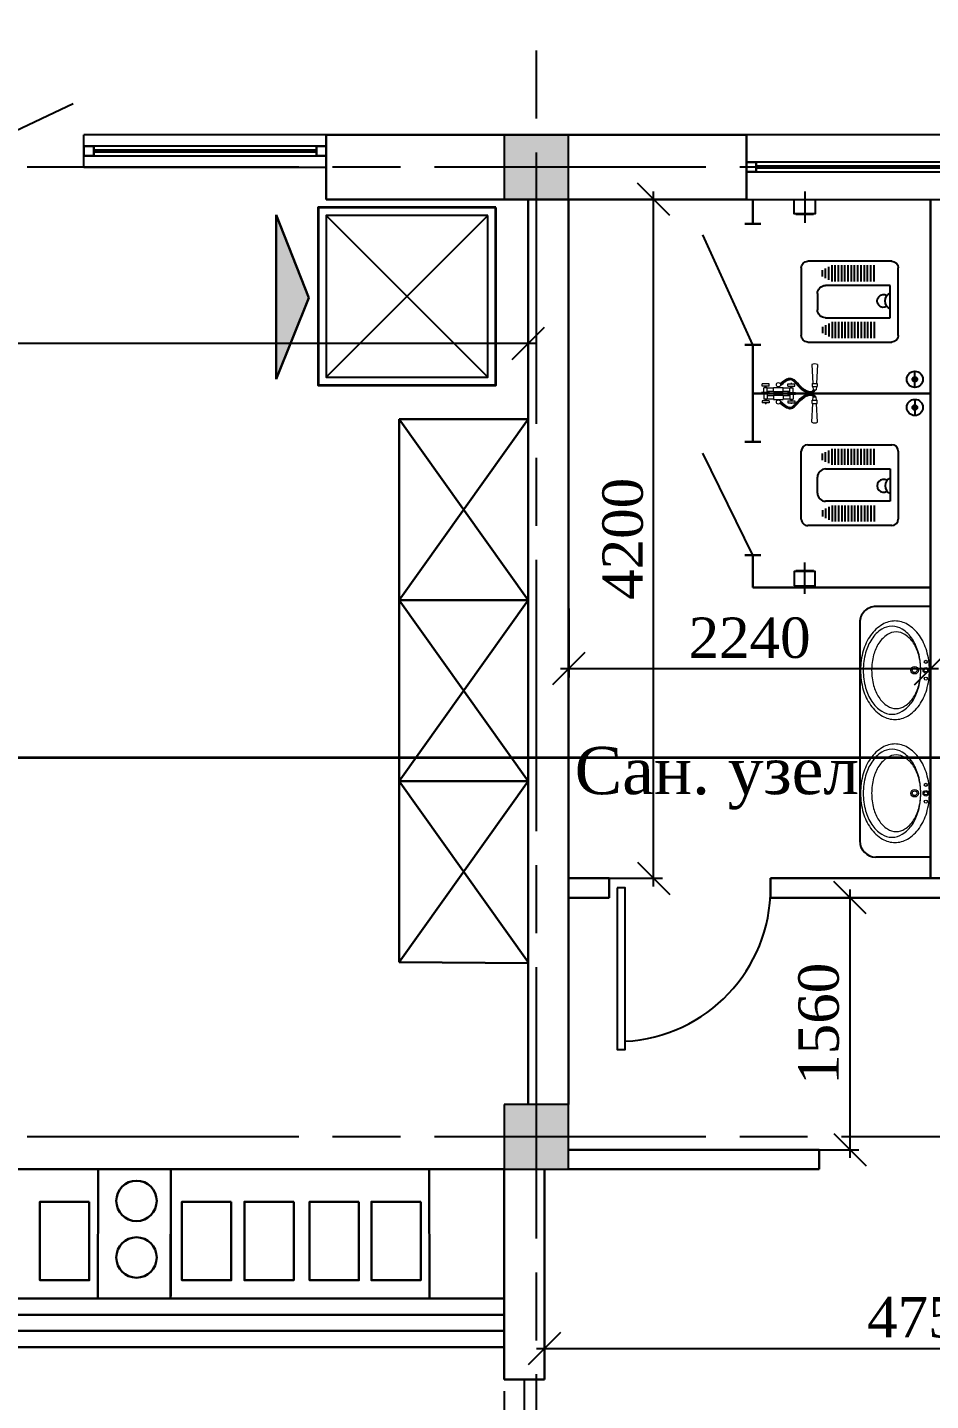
# Model space of a CAD drawing. Header units: inches. Extents: x 2870606 to 3671143, y -733551 to -473558.
# Drawn here: x 3169057 to 3174647, y -508054 to -499559 of the extents above; entities that cross this region are included whole.
import ezdxf

# ---------------------------------------------------------------- set-up
doc = ezdxf.new("R2010")
doc.units = ezdxf.units.IN
doc.header["$MEASUREMENT"] = 0
doc.linetypes.add('ACAD_ISO08W100', pattern=[36, 24, -3, 6, -3])
doc.layers.add('_0', color=7, linetype='Continuous', lineweight=25)
doc.layers.add('A_Windows', color=160, linetype='Continuous')
doc.layers.add('ШРИФТ', color=7, linetype='Continuous')
doc.styles.add('GENERATED_STYLE_1', font='times.ttf')
doc.styles.add('J~stule', font='dutch.ttf')
doc.dimstyles.new('J~style', dxfattribs={"dimscale": 100, "dimtxt": 2.5, "dimasz": 2, "dimexe": 0.55, "dimexo": 0.725, "dimtad": 1, "dimdec": 0, "dimdsep": 46, "dimtxsty": 'J~stule', "dimblk": 'OBLIQUE', "dimcen": 2, "dimdle": 0.5, "dimadec": 0, "dimazin": 0, "dimtfac": 1, "dimtdec": 0, "dimtmove": 0, "dimatfit": 3, "dimfxl": 1, "dimarcsym": 0})

# ---------------------------------------------------------------- blocks, each defined once
blk = doc.blocks.new('*U56')
at = {"color": 7, "lineweight": 30}
for points in [[(0, 60), (60, 60), (60, 0), (0, 0)], [(2400, 60), (2340, 60), (2340, 0), (2400, 0)]]:
    blk.add_lwpolyline(points, close=True, dxfattribs=at)
at = {"color": 4, "lineweight": 25}
for points in [[(60, 60), (2340, 60), (2340, 0), (60, 0)], [(60, 35), (2340, 35), (2340, 25), (60, 25)]]:
    blk.add_lwpolyline(points, close=True, dxfattribs=at)
blk = doc.blocks.new('*U65')
at = {"color": 7, "lineweight": 30}
for points in [[(0, 60), (60, 60), (60, 0), (0, 0)], [(1500, 60), (1440, 60), (1440, 0), (1500, 0)]]:
    blk.add_lwpolyline(points, close=True, dxfattribs=at)
at = {"color": 4, "lineweight": 25}
for points in [[(60, 60), (1440, 60), (1440, 0), (60, 0)], [(60, 35), (1440, 35), (1440, 25), (60, 25)]]:
    blk.add_lwpolyline(points, close=True, dxfattribs=at)
blk = doc.blocks.new('hdyhd')
for p, q in [((732050.4, 105598.5), (732470.4, 105598.5)), ((732010.4, 105038.5), (732010.4, 105558.5)), ((732160.4, 105548.5), (732360.4, 105548.5)), ((732160.4, 105148.5), (732160.4, 105548.5)), ((732360.4, 105548.5), (732360.4, 105148.5)), ((732510.4, 105558.5), (732510.4, 105038.5)), ((732135.4, 105448.7), (732035.4, 105448.7)), ((732135.4, 105428.7), (732035.4, 105428.7)), ((732385.4, 105448.7), (732485.4, 105448.7)), ((732385.4, 105428.7), (732485.4, 105428.7)), ((732135.4, 105408.7), (732035.4, 105408.7)), ((732135.4, 105388.7), (732035.4, 105388.7)), ((732135.4, 105368.7), (732035.4, 105368.7)), ((732135.4, 105348.7), (732035.4, 105348.7)), ((732385.4, 105408.7), (732485.4, 105408.7)), ((732385.4, 105388.7), (732485.4, 105388.7)), ((732385.4, 105368.7), (732485.4, 105368.7)), ((732385.4, 105348.7), (732485.4, 105348.7)), ((732135.4, 105328.7), (732035.4, 105328.7)), ((732135.4, 105308.7), (732035.4, 105308.7)), ((732135.4, 105288.7), (732035.4, 105288.7)), ((732135.4, 105268.7), (732035.4, 105268.7)), ((732385.4, 105328.7), (732485.4, 105328.7)), ((732385.4, 105308.7), (732485.4, 105308.7)), ((732385.4, 105288.7), (732485.4, 105288.7)), ((732385.4, 105268.7), (732485.4, 105268.7)), ((732135.4, 105248.7), (732035.4, 105248.7)), ((732135.4, 105228.7), (732035.4, 105228.7)), ((732135.4, 105208.7), (732035.4, 105208.7)), ((732135.4, 105188.7), (732035.4, 105188.7)), ((732385.4, 105248.7), (732485.4, 105248.7)), ((732385.4, 105228.7), (732485.4, 105228.7)), ((732385.4, 105208.7), (732485.4, 105208.7)), ((732385.4, 105188.7), (732485.4, 105188.7)), ((732125.4, 105168.7), (732045.4, 105168.7)), ((732115.4, 105148.7), (732055.4, 105148.7)), ((732105.4, 105128.7), (732065.4, 105128.7)), ((732310.4, 105098.5), (732210.4, 105098.5)), ((732395.4, 105168.7), (732475.4, 105168.7)), ((732405.4, 105148.7), (732465.4, 105148.7)), ((732415.4, 105128.7), (732455.4, 105128.7)), ((732470.4, 104998.5), (732050.4, 104998.5))]:
    blk.add_line(p, q)
for centre, radius, start, end in [((732050.4, 105558.5), 40, 90, 180), ((732470.4, 105558.5), 40, 0, 90), ((732264.4, 105575.1), 56.7, 208.07249, 331.92751), ((732264.4, 105508.5), 40, 147.91007, 32.08997), ((732210.4, 105148.5), 50, 180, 270), ((732310.4, 105148.5), 50, 270, 0), ((732050.4, 105038.5), 40, 180, 270), ((732470.4, 105038.5), 40, 270, 360)]:
    blk.add_arc(centre, radius, start, end)
blk = doc.blocks.new('hfhfrt')
at = {"lineweight": 13}
blk.add_line((1120341.1, -286193.4), (1120341.1, -284643.4), dxfattribs=at)
at = {"color": 7}
for p, q in [((1120341.1, -284643.4), (1120679.5, -284643.4)), ((1120341.1, -286193.4), (1120679.5, -286193.4))]:
    blk.add_line(p, q, dxfattribs=at)
blk.add_line((1120779.5, -286093.4), (1120779.5, -284743.4))
at = {"lineweight": 13}
for centre, radius in [((1120370.2, -284985.9), 9.72), ((1120370.2, -285037.9), 17.3), ((1120370.2, -285037.9), 10.5), ((1120370.2, -285090), 9.72), ((1120439.6, -285037.9), 23.1), ((1120439.6, -285037.9), 14.7), ((1120370.2, -285746.9), 9.72), ((1120439.6, -285798.9), 23.1), ((1120370.2, -285798.9), 17.3), ((1120370.2, -285798.9), 10.5), ((1120370.2, -285851.1), 9.72), ((1120439.6, -285798.9), 14.7)]:
    blk.add_circle(centre, radius, dxfattribs=at)
at = {"color": 7}
for centre, start, end in [((1120679.5, -284743.4), 0, 90), ((1120679.5, -286093.4), 270, 0)]:
    blk.add_arc(centre, 100, start, end, dxfattribs=at)
at = {"lineweight": 13}
for centre, radius, start, end in [((1120604.7, -284958.3), 237.1, 120.62609, 145.02069), ((1120561.2, -284884.8), 151.8, 90, 120.62609), ((1120561.2, -284884.8), 151.8, 59.37391, 90), ((1120517.7, -284958.3), 237.1, 34.97931, 59.37391), ((1120673.5, -285006.4), 321.1, 145.02069, 163.83775), ((1120595.8, -284966.6), 177.9, 122.81456, 147.28432), ((1120626.1, -284957.9), 205.9, 122.36765, 146.83492), ((1120553.6, -284901.3), 100.1, 90, 122.81456), ((1120579.6, -284884.5), 119, 90, 122.36765), ((1120553.6, -284901.3), 100.1, 57.18544, 90), ((1120579.6, -284884.5), 119, 57.63235, 90), ((1120511.5, -284966.6), 177.9, 32.71568, 57.18544), ((1120533, -284957.9), 205.9, 33.16508, 57.63235), ((1120449, -285006.4), 321.1, 16.16225, 34.97931), ((1120782.1, -285037.9), 434.2, 163.83775, 180), ((1120662.8, -285009.6), 257.5, 147.28432, 165.09994), ((1120700, -285006.2), 294.2, 146.83492, 164.85341), ((1120444.5, -285009.6), 257.5, 14.90006, 32.71568), ((1120459.1, -285006.2), 294.2, 15.14659, 33.16508), ((1120340.3, -285037.9), 434.2, 0, 16.16225), ((1120816.9, -285037.9), 415.4, 164.85341, 180), ((1120768.8, -285037.9), 367.3, 165.09994, 180), ((1120338.4, -285037.9), 367.3, 0, 14.90006), ((1120342.2, -285037.9), 415.4, 0, 15.14659), ((1120782.1, -285037.9), 434.2, 180, 196.16225), ((1120768.8, -285037.9), 367.3, 180, 194.90006), ((1120816.9, -285037.9), 415.4, 180, 195.14659), ((1120338.4, -285037.9), 367.3, 345.09994, 0), ((1120342.2, -285037.9), 415.4, 344.85341, 0), ((1120340.3, -285037.9), 434.2, 343.83775, 0), ((1120673.5, -285069.4), 321.1, 196.16225, 214.97931), ((1120662.8, -285066.1), 257.5, 194.90006, 212.71568), ((1120700, -285069.5), 294.2, 195.14659, 213.16508), ((1120444.5, -285066.1), 257.5, 327.28432, 345.09994), ((1120459.1, -285069.5), 294.2, 326.83492, 344.85341), ((1120449, -285069.4), 321.1, 325.02069, 343.83775), ((1120604.7, -285117.5), 237.1, 214.97931, 239.37391), ((1120595.8, -285109.1), 177.9, 212.71568, 237.18544), ((1120626.1, -285117.8), 205.9, 213.16508, 237.63235), ((1120553.6, -285174.5), 100.1, 237.18544, 270), ((1120553.6, -285174.5), 100.1, 270, 302.81456), ((1120511.5, -285109.1), 177.9, 302.81456, 327.28432), ((1120517.7, -285117.5), 237.1, 300.62609, 325.02069), ((1120533, -285117.8), 205.9, 302.36765, 326.83492), ((1120561.2, -285190.9), 151.8, 239.37391, 270), ((1120579.6, -285191.2), 119, 237.63235, 270), ((1120561.2, -285190.9), 151.8, 270, 300.62609), ((1120579.6, -285191.2), 119, 270, 302.36765), ((1120604.7, -285719.3), 237.1, 120.62609, 145.02069), ((1120561.2, -285645.8), 151.8, 90, 120.62609), ((1120561.2, -285645.8), 151.8, 59.37391, 90), ((1120517.7, -285719.3), 237.1, 34.97931, 59.37391), ((1120673.5, -285767.4), 321.1, 145.02069, 163.83775), ((1120595.8, -285727.6), 177.9, 122.81456, 147.28432), ((1120626.1, -285718.9), 205.9, 122.36765, 146.83492), ((1120553.6, -285662.3), 100.1, 90, 122.81456), ((1120579.6, -285645.5), 119, 90, 122.36765), ((1120553.6, -285662.3), 100.1, 57.18544, 90), ((1120579.6, -285645.5), 119, 57.63235, 90), ((1120511.5, -285727.6), 177.9, 32.71568, 57.18544), ((1120533, -285718.9), 205.9, 33.16508, 57.63235), ((1120449, -285767.4), 321.1, 16.16225, 34.97931), ((1120782.1, -285798.9), 434.2, 163.83775, 180), ((1120816.9, -285798.9), 415.4, 164.85341, 180), ((1120662.8, -285770.7), 257.5, 147.28432, 165.09994), ((1120700, -285767.2), 294.2, 146.83492, 164.85341), ((1120444.5, -285770.7), 257.5, 14.90006, 32.71568), ((1120459.1, -285767.2), 294.2, 15.14659, 33.16508), ((1120342.2, -285798.9), 415.4, 0, 15.14659), ((1120340.3, -285798.9), 434.2, 0, 16.16225), ((1120768.8, -285798.9), 367.3, 165.09994, 180), ((1120338.4, -285798.9), 367.3, 0, 14.90006), ((1120782.1, -285798.9), 434.2, 180, 196.16225), ((1120768.8, -285798.9), 367.3, 180, 194.90006), ((1120816.9, -285798.9), 415.4, 180, 195.14659), ((1120338.4, -285798.9), 367.3, 345.09994, 0), ((1120342.2, -285798.9), 415.4, 344.85341, 0), ((1120340.3, -285798.9), 434.2, 343.83775, 0), ((1120673.5, -285830.4), 321.1, 196.16225, 214.97931), ((1120662.8, -285827.1), 257.5, 194.90006, 212.71568), ((1120700, -285830.5), 294.2, 195.14659, 213.16508), ((1120444.5, -285827.1), 257.5, 327.28432, 345.09994), ((1120459.1, -285830.5), 294.2, 326.83492, 344.85341), ((1120449, -285830.4), 321.1, 325.02069, 343.83775), ((1120604.7, -285878.5), 237.1, 214.97931, 239.37391), ((1120595.8, -285870.1), 177.9, 212.71568, 237.18544), ((1120626.1, -285878.8), 205.9, 213.16508, 237.63235), ((1120553.6, -285935.5), 100.1, 237.18544, 270), ((1120553.6, -285935.5), 100.1, 270, 302.81456), ((1120511.5, -285870.1), 177.9, 302.81456, 327.28432), ((1120517.7, -285878.5), 237.1, 300.62609, 325.02069), ((1120533, -285878.8), 205.9, 302.36765, 326.83492), ((1120561.2, -285951.9), 151.8, 239.37391, 270), ((1120579.6, -285952.2), 119, 237.63235, 270), ((1120561.2, -285951.9), 151.8, 270, 300.62609), ((1120579.6, -285952.2), 119, 270, 302.36765)]:
    blk.add_arc(centre, radius, start, end, dxfattribs=at)
blk = doc.blocks.new('_Oblique')
at = {"color": 0, "linetype": 'ByBlock', "lineweight": -2}
blk.add_line((-0.5, -0.5), (0.5, 0.5), dxfattribs=at)
blk = doc.blocks.new('*D306')
at = {"color": 0, "lineweight": -2, "transparency": 16777216}
for p, q in [((3162406.6, -501039.2), (3162406.6, -501568.8)), ((3172156.6, -501039.2), (3172156.6, -501568.8)), ((3172206.6, -501513.8), (3162356.6, -501513.8))]:
    blk.add_line(p, q, dxfattribs=at)
at = {"layer": 'Defpoints', "color": 0, "lineweight": 35, "transparency": 16777216}
for p in [(3162406.6, -500966.7), (3172156.6, -500966.7), (3162406.6, -501513.8)]:
    blk.add_point(p, dxfattribs=at)
at = {"color": 0, "lineweight": -2, "transparency": 16777216, "xscale": 200, "yscale": 200, "zscale": 200, "rotation": 180}
blk.add_blockref('_Oblique', (3162406.6, -501513.8), dxfattribs=at)
at = {"color": 0, "lineweight": -2, "transparency": 16777216, "xscale": 200, "yscale": 200, "zscale": 200}
blk.add_blockref('_Oblique', (3172156.6, -501513.8), dxfattribs=at)
at = {"color": 0, "transparency": 16777216, "insert": (3167281.6, -501321.1), "char_height": 250, "attachment_point": 5, "style": 'J~stule'}
blk.add_mtext('9750', dxfattribs=at)
blk = doc.blocks.new('*D313')
at = {"color": 0, "lineweight": -2, "transparency": 16777216}
for p, q in [((3153406.6, -507995.6), (3153406.6, -508718.2)), ((3172006.6, -507995.6), (3172006.6, -508718.2)), ((3172056.6, -508663.2), (3153356.6, -508663.2))]:
    blk.add_line(p, q, dxfattribs=at)
at = {"layer": 'Defpoints', "color": 0, "lineweight": 35, "transparency": 16777216}
for p in [(3153406.6, -507923.1), (3172006.6, -507923.1), (3153406.6, -508663.2)]:
    blk.add_point(p, dxfattribs=at)
at = {"color": 0, "lineweight": -2, "transparency": 16777216, "xscale": 200, "yscale": 200, "zscale": 200, "rotation": 180}
blk.add_blockref('_Oblique', (3153406.6, -508663.2), dxfattribs=at)
at = {"color": 0, "lineweight": -2, "transparency": 16777216, "xscale": 200, "yscale": 200, "zscale": 200}
blk.add_blockref('_Oblique', (3172006.6, -508663.2), dxfattribs=at)
at = {"color": 0, "transparency": 16777216, "insert": (3162706.6, -508472.2), "char_height": 250, "attachment_point": 5, "style": 'J~stule'}
blk.add_mtext('18600', dxfattribs=at)
blk = doc.blocks.new('*D316')
at = {"color": 0, "lineweight": -2, "transparency": 16777216}
for p, q in [((3172256.6, -507345.6), (3172256.6, -507788.3)), ((3177006.6, -507345.6), (3177006.6, -507788.3)), ((3172206.6, -507733.3), (3177056.6, -507733.3))]:
    blk.add_line(p, q, dxfattribs=at)
at = {"layer": 'Defpoints', "color": 0, "lineweight": 35, "transparency": 16777216}
for p in [(3172256.6, -507273.1), (3177006.6, -507273.1), (3177006.6, -507733.3)]:
    blk.add_point(p, dxfattribs=at)
at = {"color": 0, "lineweight": -2, "transparency": 16777216, "xscale": 200, "yscale": 200, "zscale": 200, "rotation": 180}
blk.add_blockref('_Oblique', (3172256.6, -507733.3), dxfattribs=at)
at = {"color": 0, "lineweight": -2, "transparency": 16777216, "xscale": 200, "yscale": 200, "zscale": 200}
blk.add_blockref('_Oblique', (3177006.6, -507733.3), dxfattribs=at)
at = {"color": 0, "transparency": 16777216, "insert": (3174631.6, -507540.6), "char_height": 250, "attachment_point": 5, "style": 'J~stule'}
blk.add_mtext('4750', dxfattribs=at)
blk = doc.blocks.new('*D318')
at = {"color": 0, "lineweight": -2, "transparency": 16777216}
for p, q in [((3173867.7, -504943.1), (3174203, -504943.1)), ((3174148, -506553.1), (3174148, -504893.1)), ((3173867.7, -506503.1), (3174203, -506503.1))]:
    blk.add_line(p, q, dxfattribs=at)
at = {"layer": 'Defpoints', "color": 0, "lineweight": 35, "transparency": 16777216}
for p in [(3173795.2, -504943.1), (3174148, -504943.1), (3173795.2, -506503.1, -28)]:
    blk.add_point(p, dxfattribs=at)
at = {"color": 0, "lineweight": -2, "transparency": 16777216, "xscale": 200, "yscale": 200, "zscale": 200}
for p, rotation in [((3174148, -504943.1), 90), ((3174148, -506503.1), 270)]:
    blk.add_blockref('_Oblique', p, dxfattribs=dict(at, rotation=rotation))
at = {"color": 0, "transparency": 16777216, "insert": (3173955.3, -505723.1), "char_height": 250, "attachment_point": 5, "rotation": 90, "style": 'J~stule'}
blk.add_mtext('1560', dxfattribs=at)
blk = doc.blocks.new('*D319')
at = {"color": 0, "lineweight": -2, "transparency": 16777216}
for p, q in [((3172406.6, -503153.9), (3172406.6, -503581.6)), ((3174646.6, -503153.9), (3174646.6, -503581.6)), ((3174696.6, -503526.6), (3172356.6, -503526.6))]:
    blk.add_line(p, q, dxfattribs=at)
at = {"layer": 'Defpoints', "color": 0, "lineweight": 35, "transparency": 16777216}
for p in [(3172406.6, -503081.4), (3174646.6, -503081.4, -5.8), (3172406.6, -503526.6)]:
    blk.add_point(p, dxfattribs=at)
at = {"color": 0, "lineweight": -2, "transparency": 16777216, "xscale": 200, "yscale": 200, "zscale": 200, "rotation": 180}
blk.add_blockref('_Oblique', (3172406.6, -503526.6), dxfattribs=at)
at = {"color": 0, "lineweight": -2, "transparency": 16777216, "xscale": 200, "yscale": 200, "zscale": 200}
blk.add_blockref('_Oblique', (3174646.6, -503526.6), dxfattribs=at)
at = {"color": 0, "transparency": 16777216, "insert": (3173526.6, -503336.5), "char_height": 250, "attachment_point": 5, "style": 'J~stule'}
blk.add_mtext('2240', dxfattribs=at)
blk = doc.blocks.new('*D321')
at = {"color": 0, "lineweight": -2, "transparency": 16777216}
for p, q in [((3172932.4, -504873.1), (3172932.4, -500573.1)), ((3172479.1, -500623.1), (3172987.4, -500623.1)), ((3172479.1, -504823.1), (3172987.4, -504823.1))]:
    blk.add_line(p, q, dxfattribs=at)
at = {"layer": 'Defpoints', "color": 0, "lineweight": 35, "transparency": 16777216}
for p in [(3172406.6, -500623.1), (3172932.4, -500623.1), (3172406.6, -504823.1)]:
    blk.add_point(p, dxfattribs=at)
at = {"color": 0, "lineweight": -2, "transparency": 16777216, "xscale": 200, "yscale": 200, "zscale": 200}
for p, rotation in [((3172932.4, -500623.1), 90), ((3172932.4, -504823.1), 270)]:
    blk.add_blockref('_Oblique', p, dxfattribs=dict(at, rotation=rotation))
at = {"color": 0, "transparency": 16777216, "insert": (3172742.4, -502723.1), "char_height": 250, "attachment_point": 5, "rotation": 90, "style": 'J~stule'}
blk.add_mtext('4200', dxfattribs=at)

msp = doc.modelspace()

# ---------------------------------------------------------------- hatches: boundary and pattern name
h = msp.add_hatch(color=256)
h.dxf.hatch_style = 1
h.paths.add_polyline_path([(3172006.57, -500223.13), (3172006.57, -500623.13), (3172406.57, -500623.13), (3172406.57, -500223.13)])
at = {"lineweight": 30}
h = msp.add_hatch(color=1, dxfattribs=at)
h.dxf.hatch_style = 1
h.set_gradient(color1=(0, 0, 255), color2=(0, 0, 255), tint=1)
h.paths.add_polyline_path([(3170797.42, -501232.32), (3170596.39, -501735.3), (3170596.4, -500717.9)])
h = msp.add_hatch(color=256)
h.dxf.hatch_style = 1
h.paths.add_polyline_path([(3172406.57, -506623.13), (3172406.57, -506223.13), (3172006.57, -506223.13), (3172006.57, -506623.13)])

# ---------------------------------------------------------------- linework, layer by layer
at = {"color": 252, "linetype": 'ACAD_ISO08W100', "ltscale": 70}
for p, q in [((3172206.57, -524692.02), (3172206.57, -496403.85)), ((3216095.49, -500423.13), (3150201.8, -500423.13)), ((3216095.49, -506423.13), (3150201.8, -506423.13))]:
    msp.add_line(p, q, dxfattribs=at)
for p, q in [((3169406.57, -500423.13), (3169406.57, -500223.13)), ((3175906.57, -500223.13), (3173506.57, -500223.13)), ((3173506.57, -500623.13), (3175906.57, -500623.13)), ((3170906.57, -501723.13), (3171906.57, -500723.13)), ((3171906.57, -501723.13), (3170906.57, -500723.13)), ((3173546.57, -501523.13, 10.18), (3173237.1, -500842.15, 10.18)), ((3173546.57, -502823.13, 10.18), (3173237.1, -502192.15, 10.18)), ((3172131.57, -507923.13), (3172131.57, -508673.13))]:
    msp.add_line(p, q)
at = {"lineweight": 30}
for p, q in [((3173506.57, -500223.13), (3170906.57, -500223.13)), ((3170906.57, -500623.13), (3170906.57, -500223.13)), ((3173506.57, -500623.13), (3173506.57, -500223.13)), ((3170906.57, -500623.13), (3173506.57, -500623.13)), ((3172156.57, -500623.13), (3172156.57, -506223.13)), ((3172406.57, -500623.13), (3172406.57, -506223.13)), ((3173546.57, -500623.13, 10.18), (3173546.57, -500773.13, 10.18)), ((3174646.57, -504823.13, -17.1), (3174646.57, -500623.13, 10.18)), ((3173496.57, -500773.13, 10.18), (3173596.57, -500773.13, 10.18)), ((3173496.57, -501523.13, 10.18), (3173596.57, -501523.13, 10.18)), ((3173546.57, -501523.13, 10.18), (3173546.57, -502123.13, 10.18)), ((3173546.57, -501823.13, 10.18), (3174646.57, -501823.13, 10.18)), ((3171356.57, -501983.05), (3171356.57, -505343.05)), ((3173496.57, -502123.13, 10.18), (3173596.57, -502123.13, 10.18)), ((3173496.57, -502823.13, 10.18), (3173596.57, -502823.13, 10.18)), ((3173546.57, -502823.13, 10.18), (3173546.57, -503023.13, 10.18)), ((3173546.57, -503023.13, 10.18), (3174646.57, -503023.13, 10.18)), ((3172406.57, -504823.13), (3172656.61, -504823.13)), ((3172656.61, -504943.13, 58.88), (3172656.61, -504823.13, 58.88)), ((3173656.61, -504823.13), (3175756.6, -504823.13)), ((3173656.61, -504943.13, 58.88), (3173656.61, -504823.13, 12.06)), ((3172406.57, -504943.13), (3172656.61, -504943.13)), ((3173656.61, -504943.13), (3175756.6, -504943.13)), ((3172406.57, -506503.13, -28.01), (3173956.6, -506503.13, -28.01)), ((3173956.6, -506503.13), (3173956.6, -506623.13)), ((3159406.57, -506623.13), (3172006.57, -506623.13)), ((3172006.57, -507923.13), (3172006.57, -506623.13)), ((3172256.57, -507923.13), (3172256.57, -506623.13)), ((3172406.65, -506623.13, -28.01), (3173956.6, -506623.13, -28.01)), ((3159306.57, -507423.13), (3172006.57, -507423.13)), ((3159306.57, -507523.13), (3172006.57, -507523.13)), ((3159306.57, -507623.13), (3172006.57, -507623.13)), ((3159306.57, -507723.13), (3172006.57, -507723.13)), ((3172006.57, -507923.13), (3172256.57, -507923.13))]:
    msp.add_line(p, q, dxfattribs=at)
at = {"color": 1, "lineweight": 30}
for p, q in [((3170596.4, -500717.9), (3170797.42, -501232.32)), ((3170596.4, -501734.17), (3170596.4, -500717.9)), ((3170797.42, -501232.32), (3170596.4, -501734.17))]:
    msp.add_line(p, q, dxfattribs=at)
at = {"color": 153, "linetype": 'ByBlock', "lineweight": 5}
for p, q in [((3173911.2, -501645.14, 10.18), (3173917.09, -501761.27, 10.18)), ((3173946.83, -501645.14, 10.18), (3173940.95, -501761.27, 10.18)), ((3173603.29, -501777.94, 10.18), (3173603.29, -501763.94, 10.18)), ((3173647.29, -501763.94, 10.18), (3173603.29, -501763.94, 10.18)), ((3173647.29, -501777.94, 10.18), (3173603.29, -501777.94, 10.18)), ((3173615.29, -501818.13, 10.18), (3173615.29, -501788.13, 10.18)), ((3173635.29, -501788.13, 10.18), (3173615.29, -501788.13, 10.18)), ((3173622.29, -501763.94, 10.18), (3173622.29, -501760.98, 10.18)), ((3173622.29, -501760.98, 10.18), (3173628.29, -501760.98, 10.18)), ((3173622.29, -501788.13, 10.18), (3173622.29, -501777.94, 10.18)), ((3173628.29, -501763.94, 10.18), (3173628.29, -501760.98, 10.18)), ((3173628.29, -501788.13, 10.18), (3173628.29, -501777.94, 10.18)), ((3173635.29, -501818.13, 10.18), (3173635.29, -501788.13, 10.18)), ((3173635.29, -501788.92, 10.18), (3173675.29, -501788.92, 10.18)), ((3173647.29, -501777.94, 10.18), (3173647.29, -501763.94, 10.18)), ((3173675.29, -501812.14, 10.18), (3173675.29, -501785.92, 10.18)), ((3173675.29, -501785.92, 10.18), (3173735.29, -501785.92, 10.18)), ((3173698.29, -501785.92, 10.18), (3173698.29, -501780.84, 10.18)), ((3173712.29, -501785.92, 10.18), (3173712.29, -501780.84, 10.18)), ((3173716.66, -501762.6, 10.18), (3173721.79, -501771.48, 10.18)), ((3173716.91, -501763.77, 10.18), (3173778.44, -501728.25, 10.18)), ((3173717.53, -501774.41, 10.18), (3173720.3, -501772.81, 10.18)), ((3173717.82, -501765.99, 10.18), (3173782.27, -501728.78, 10.18)), ((3173718.3, -501771.21, 10.18), (3173729.29, -501764.87, 10.18)), ((3173718.31, -501768.46, 10.18), (3173740.02, -501755.92, 10.18)), ((3173721.15, -501758.57, 10.18), (3173773.78, -501728.19, 10.18)), ((3173723.91, -501756.11, 10.18), (3173729.08, -501765.05, 10.18)), ((3173730.61, -501750.36, 10.18), (3173767.18, -501729.25, 10.18)), ((3173731.27, -501749.81, 10.18), (3173736.46, -501758.8, 10.18)), ((3173735.29, -501812.14, 10.18), (3173735.29, -501785.92, 10.18)), ((3173735.29, -501788.92, 10.18), (3173775.29, -501788.92, 10.18)), ((3173738.83, -501743.85, 10.18), (3173744.02, -501752.84, 10.18)), ((3173746.69, -501738.42, 10.18), (3173751.85, -501747.34, 10.18)), ((3173755, -501733.76, 10.18), (3173760.1, -501742.59, 10.18)), ((3173763.29, -501777.94, 10.18), (3173763.29, -501763.94, 10.18)), ((3173763.29, -501763.94, 10.18), (3173807.29, -501763.94, 10.18)), ((3173763.29, -501777.94, 10.18), (3173807.29, -501777.94, 10.18)), ((3173763.92, -501730.16, 10.18), (3173769.08, -501739.09, 10.18)), ((3173769.26, -501739.04, 10.18), (3173785.61, -501729.6, 10.18)), ((3173773.78, -501728.19, 10.18), (3173779.5, -501738.09, 10.18)), ((3173775.29, -501818.13, 10.18), (3173775.29, -501788.13, 10.18)), ((3173775.29, -501788.13, 10.18), (3173795.29, -501788.13, 10.18)), ((3173775.84, -501737.99, 10.18), (3173788.63, -501730.61, 10.18)), ((3173780.27, -501738.19, 10.18), (3173791.4, -501731.76, 10.18)), ((3173782.29, -501763.94, 10.18), (3173782.29, -501760.98, 10.18)), ((3173788.29, -501760.98, 10.18), (3173782.29, -501760.98, 10.18)), ((3173782.29, -501788.13, 10.18), (3173782.29, -501777.94, 10.18)), ((3173783.73, -501738.94, 10.18), (3173793.98, -501733.02, 10.18)), ((3173785.59, -501729.59, 10.18), (3173794.04, -501744.22, 10.18)), ((3173786.67, -501739.99, 10.18), (3173796.4, -501734.37, 10.18)), ((3173788.29, -501763.94, 10.18), (3173788.29, -501760.98, 10.18)), ((3173788.29, -501788.13, 10.18), (3173788.29, -501777.94, 10.18)), ((3173789.28, -501741.23, 10.18), (3173798.7, -501735.79, 10.18)), ((3173791.65, -501742.61, 10.18), (3173800.88, -501737.28, 10.18)), ((3173793.86, -501744.09, 10.18), (3173802.97, -501738.83, 10.18)), ((3173795.29, -501818.13, 10.18), (3173795.29, -501788.13, 10.18)), ((3173795.93, -501745.64, 10.18), (3173804.98, -501740.42, 10.18)), ((3173797.9, -501747.26, 10.18), (3173806.91, -501742.05, 10.18)), ((3173799.78, -501748.92, 10.18), (3173808.77, -501743.73, 10.18)), ((3173801.13, -501737.46, 10.18), (3173820.97, -501771.82, 10.18)), ((3173801.6, -501750.61, 10.18), (3173810.57, -501745.44, 10.18)), ((3173803.37, -501752.34, 10.18), (3173812.31, -501747.18, 10.18)), ((3173805.1, -501754.1, 10.18), (3173814.01, -501748.95, 10.18)), ((3173806.78, -501755.87, 10.18), (3173815.67, -501750.74, 10.18)), ((3173807.29, -501777.94, 10.18), (3173807.29, -501763.94, 10.18)), ((3173808.45, -501757.66, 10.18), (3173817.32, -501752.54, 10.18)), ((3173810.09, -501759.47, 10.18), (3173818.95, -501754.35, 10.18)), ((3173811.71, -501761.28, 10.18), (3173820.57, -501756.16, 10.18)), ((3173813.32, -501763.1, 10.18), (3173822.18, -501757.98, 10.18)), ((3173814.92, -501764.92, 10.18), (3173823.79, -501759.8, 10.18)), ((3173816.52, -501766.75, 10.18), (3173825.39, -501761.63, 10.18)), ((3173818.12, -501768.58, 10.18), (3173827, -501763.45, 10.18)), ((3173819.72, -501770.4, 10.18), (3173828.6, -501765.27, 10.18)), ((3173821.33, -501772.22, 10.18), (3173830.22, -501767.09, 10.18)), ((3173822.94, -501774.04, 10.18), (3173831.85, -501768.9, 10.18)), ((3173824.57, -501775.85, 10.18), (3173833.48, -501770.7, 10.18)), ((3173826.21, -501777.65, 10.18), (3173835.14, -501772.5, 10.18)), ((3173827.41, -501763.92, 10.18), (3173846.54, -501797.06, 10.18)), ((3173827.86, -501779.45, 10.18), (3173836.81, -501774.28, 10.18)), ((3173829.54, -501781.23, 10.18), (3173838.5, -501776.05, 10.18)), ((3173831.23, -501783, 10.18), (3173840.22, -501777.81, 10.18)), ((3173832.95, -501784.76, 10.18), (3173841.96, -501779.56, 10.18)), ((3173834.7, -501786.5, 10.18), (3173843.74, -501781.28, 10.18)), ((3173836.48, -501788.22, 10.18), (3173845.55, -501782.99, 10.18)), ((3173838.29, -501789.93, 10.18), (3173847.39, -501784.67, 10.18)), ((3173840.13, -501791.61, 10.18), (3173849.28, -501786.33, 10.18)), ((3173842.02, -501793.27, 10.18), (3173851.21, -501787.96, 10.18)), ((3173843.94, -501794.91, 10.18), (3173853.19, -501789.57, 10.18)), ((3173845.89, -501796.53, 10.18), (3173855.22, -501791.15, 10.18)), ((3173847.89, -501798.13, 10.18), (3173857.29, -501792.7, 10.18)), ((3173849.92, -501799.71, 10.18), (3173859.41, -501794.23, 10.18)), ((3173852, -501801.26, 10.18), (3173861.58, -501795.72, 10.18)), ((3173853.24, -501789.61, 10.18), (3173864.81, -501809.65, 10.18)), ((3173854.12, -501802.78, 10.18), (3173863.8, -501797.19, 10.18)), ((3173856.28, -501804.28, 10.18), (3173866.08, -501798.63, 10.18)), ((3173858.49, -501805.76, 10.18), (3173868.41, -501800.03, 10.18)), ((3173860.75, -501807.2, 10.18), (3173870.8, -501801.4, 10.18)), ((3173863.06, -501808.62, 10.18), (3173873.26, -501802.73, 10.18)), ((3173865.43, -501810, 10.18), (3173875.78, -501804.02, 10.18)), ((3173867.85, -501811.35, 10.18), (3173878.39, -501805.27, 10.18)), ((3173870.34, -501812.66, 10.18), (3173881.08, -501806.47, 10.18)), ((3173871.16, -501801.6, 10.18), (3173880.08, -501817.04, 10.18)), ((3173893.97, -501821.02, 10.18), (3173928.18, -501801.27, 10.18)), ((3173897.8, -501821.56, 10.18), (3173932.95, -501801.27, 10.18)), ((3173902.09, -501821.83, 10.18), (3173933.18, -501803.88, 10.18)), ((3173913.08, -501761.27, 10.18), (3173914.1, -501781.27, 10.18)), ((3173913.08, -501761.27, 10.18), (3173944.95, -501761.27, 10.18)), ((3173914.1, -501781.27, 10.18), (3173943.94, -501781.27, 10.18)), ((3173917.94, -501806.42, 10.18), (3173923.13, -501815.42, 10.18)), ((3173918.1, -501781.27, 10.18), (3173919.12, -501801.27, 10.18)), ((3173919.12, -501801.27, 10.18), (3173938.92, -501801.27, 10.18)), ((3173921.94, -501802.12, 10.18), (3173923.42, -501801.27, 10.18)), ((3173925.96, -501801.27, 10.18), (3173930, -501808.26, 10.18)), ((3173939.93, -501781.27, 10.18), (3173938.92, -501801.27, 10.18)), ((3173944.95, -501761.27, 10.18), (3173943.94, -501781.27, 10.18)), ((3173600.29, -501823.13, 10.18), (3173600.29, -501818.13, 10.18)), ((3173650.29, -501818.13, 10.18), (3173600.29, -501818.13, 10.18)), ((3173600.29, -501823.13, 10.18), (3173650.29, -501823.13, 10.18)), ((3173600.29, -501823.13, 10.18), (3173600.29, -501828.13, 10.18)), ((3173600.29, -501823.13, 10.18), (3173650.29, -501823.13, 10.18)), ((3173650.29, -501828.13, 10.18), (3173600.29, -501828.13, 10.18)), ((3173603.29, -501868.32, 10.18), (3173603.29, -501882.32, 10.18)), ((3173647.29, -501868.32, 10.18), (3173603.29, -501868.32, 10.18)), ((3173647.29, -501882.32, 10.18), (3173603.29, -501882.32, 10.18)), ((3173615.29, -501828.13, 10.18), (3173615.29, -501858.13, 10.18)), ((3173635.29, -501858.13, 10.18), (3173615.29, -501858.13, 10.18)), ((3173622.29, -501858.13, 10.18), (3173622.29, -501868.32, 10.18)), ((3173622.29, -501882.32, 10.18), (3173622.29, -501885.28, 10.18)), ((3173622.29, -501885.28, 10.18), (3173628.29, -501885.28, 10.18)), ((3173628.29, -501858.13, 10.18), (3173628.29, -501868.32, 10.18)), ((3173628.29, -501882.32, 10.18), (3173628.29, -501885.28, 10.18)), ((3173635.29, -501809.14, 10.18), (3173675.29, -501809.14, 10.18)), ((3173635.29, -501828.13, 10.18), (3173635.29, -501858.13, 10.18)), ((3173635.29, -501837.12, 10.18), (3173675.29, -501837.12, 10.18)), ((3173635.29, -501857.34, 10.18), (3173675.29, -501857.34, 10.18)), ((3173647.29, -501868.32, 10.18), (3173647.29, -501882.32, 10.18)), ((3173650.29, -501823.13, 10.18), (3173650.29, -501818.13, 10.18)), ((3173650.29, -501823.13, 10.18), (3173650.29, -501828.13, 10.18)), ((3173675.29, -501812.14, 10.18), (3173735.29, -501812.14, 10.18)), ((3173675.29, -501834.12, 10.18), (3173675.29, -501860.34, 10.18)), ((3173675.29, -501834.12, 10.18), (3173735.29, -501834.12, 10.18)), ((3173675.29, -501860.34, 10.18), (3173735.29, -501860.34, 10.18)), ((3173698.29, -501860.34, 10.18), (3173698.29, -501865.42, 10.18)), ((3173712.29, -501860.34, 10.18), (3173712.29, -501865.42, 10.18)), ((3173716.66, -501883.66, 10.18), (3173721.79, -501874.78, 10.18)), ((3173716.91, -501882.49, 10.18), (3173778.44, -501918.02, 10.18)), ((3173717.53, -501871.85, 10.18), (3173720.3, -501873.45, 10.18)), ((3173717.82, -501880.27, 10.18), (3173782.27, -501917.48, 10.18)), ((3173718.3, -501875.05, 10.18), (3173729.29, -501881.39, 10.18)), ((3173718.31, -501877.8, 10.18), (3173740.02, -501890.34, 10.18)), ((3173721.15, -501887.69, 10.18), (3173773.78, -501918.07, 10.18)), ((3173723.91, -501890.15, 10.18), (3173729.08, -501881.21, 10.18)), ((3173731.27, -501896.45, 10.18), (3173736.46, -501887.46, 10.18)), ((3173735.29, -501809.14, 10.18), (3173775.29, -501809.14, 10.18)), ((3173735.29, -501834.12, 10.18), (3173735.29, -501860.34, 10.18)), ((3173735.29, -501837.12, 10.18), (3173775.29, -501837.12, 10.18)), ((3173735.29, -501857.34, 10.18), (3173775.29, -501857.34, 10.18)), ((3173760.29, -501823.13, 10.18), (3173760.29, -501818.13, 10.18)), ((3173760.29, -501818.13, 10.18), (3173810.29, -501818.13, 10.18)), ((3173760.29, -501823.13, 10.18), (3173810.29, -501823.13, 10.18)), ((3173760.29, -501823.13, 10.18), (3173760.29, -501828.13, 10.18)), ((3173760.29, -501823.13, 10.18), (3173810.29, -501823.13, 10.18)), ((3173760.29, -501828.13, 10.18), (3173810.29, -501828.13, 10.18)), ((3173763.29, -501868.32, 10.18), (3173763.29, -501882.32, 10.18)), ((3173763.29, -501868.32, 10.18), (3173807.29, -501868.32, 10.18)), ((3173763.29, -501882.32, 10.18), (3173807.29, -501882.32, 10.18)), ((3173775.29, -501828.13, 10.18), (3173775.29, -501858.13, 10.18)), ((3173775.29, -501858.13, 10.18), (3173795.29, -501858.13, 10.18)), ((3173782.29, -501858.13, 10.18), (3173782.29, -501868.32, 10.18)), ((3173782.29, -501882.32, 10.18), (3173782.29, -501885.28, 10.18)), ((3173788.29, -501885.28, 10.18), (3173782.29, -501885.28, 10.18)), ((3173788.29, -501858.13, 10.18), (3173788.29, -501868.32, 10.18)), ((3173788.29, -501882.32, 10.18), (3173788.29, -501885.28, 10.18)), ((3173795.29, -501828.13, 10.18), (3173795.29, -501858.13, 10.18)), ((3173801.13, -501908.8, 10.18), (3173820.97, -501874.44, 10.18)), ((3173806.78, -501890.39, 10.18), (3173815.67, -501895.52, 10.18)), ((3173807.29, -501868.32, 10.18), (3173807.29, -501882.32, 10.18)), ((3173808.45, -501888.6, 10.18), (3173817.32, -501893.72, 10.18)), ((3173810.09, -501886.8, 10.18), (3173818.95, -501891.91, 10.18)), ((3173810.29, -501823.13, 10.18), (3173810.29, -501818.13, 10.18)), ((3173810.29, -501823.13, 10.18), (3173810.29, -501828.13, 10.18)), ((3173811.71, -501884.98, 10.18), (3173820.57, -501890.1, 10.18)), ((3173813.32, -501883.16, 10.18), (3173822.18, -501888.28, 10.18)), ((3173814.92, -501881.34, 10.18), (3173823.79, -501886.46, 10.18)), ((3173816.52, -501879.51, 10.18), (3173825.39, -501884.63, 10.18)), ((3173818.12, -501877.69, 10.18), (3173827, -501882.81, 10.18)), ((3173819.72, -501875.86, 10.18), (3173828.6, -501880.99, 10.18)), ((3173821.33, -501874.04, 10.18), (3173830.22, -501879.17, 10.18)), ((3173822.94, -501872.22, 10.18), (3173831.85, -501877.36, 10.18)), ((3173824.57, -501870.41, 10.18), (3173833.48, -501875.56, 10.18)), ((3173826.21, -501868.61, 10.18), (3173835.14, -501873.76, 10.18)), ((3173827.41, -501882.34, 10.18), (3173846.54, -501849.2, 10.18)), ((3173827.86, -501866.81, 10.18), (3173836.81, -501871.98, 10.18)), ((3173829.54, -501865.03, 10.18), (3173838.5, -501870.21, 10.18)), ((3173831.23, -501863.26, 10.18), (3173840.22, -501868.45, 10.18)), ((3173832.95, -501861.5, 10.18), (3173841.96, -501866.71, 10.18)), ((3173834.7, -501859.76, 10.18), (3173843.74, -501864.98, 10.18)), ((3173836.48, -501858.04, 10.18), (3173845.55, -501863.27, 10.18)), ((3173838.29, -501856.33, 10.18), (3173847.39, -501861.59, 10.18)), ((3173840.13, -501854.65, 10.18), (3173849.28, -501859.93, 10.18)), ((3173842.02, -501852.99, 10.18), (3173851.21, -501858.3, 10.18)), ((3173843.94, -501851.35, 10.18), (3173853.19, -501856.69, 10.18)), ((3173845.89, -501849.73, 10.18), (3173855.22, -501855.11, 10.18)), ((3173847.89, -501848.13, 10.18), (3173857.29, -501853.56, 10.18)), ((3173849.92, -501846.55, 10.18), (3173859.41, -501852.03, 10.18)), ((3173852, -501845, 10.18), (3173861.58, -501850.54, 10.18)), ((3173853.24, -501856.65, 10.18), (3173864.81, -501836.61, 10.18)), ((3173854.12, -501843.48, 10.18), (3173863.8, -501849.07, 10.18)), ((3173856.28, -501841.98, 10.18), (3173866.08, -501847.63, 10.18)), ((3173858.49, -501840.5, 10.18), (3173868.41, -501846.23, 10.18)), ((3173860.75, -501839.06, 10.18), (3173870.8, -501844.86, 10.18)), ((3173863.06, -501837.64, 10.18), (3173873.26, -501843.53, 10.18)), ((3173865.43, -501836.26, 10.18), (3173875.78, -501842.24, 10.18)), ((3173867.85, -501834.91, 10.18), (3173878.39, -501840.99, 10.18)), ((3173870.34, -501833.6, 10.18), (3173881.08, -501839.79, 10.18)), ((3173871.16, -501844.66, 10.18), (3173880.08, -501829.22, 10.18)), ((3173872.91, -501813.93, 10.18), (3173883.87, -501807.6, 10.18)), ((3173872.91, -501832.33, 10.18), (3173883.87, -501838.66, 10.18)), ((3173875.55, -501815.16, 10.18), (3173886.78, -501808.67, 10.18)), ((3173875.55, -501831.1, 10.18), (3173886.78, -501837.59, 10.18)), ((3173878.28, -501816.33, 10.18), (3173889.83, -501809.66, 10.18)), ((3173878.28, -501829.93, 10.18), (3173889.83, -501836.6, 10.18)), ((3173881.12, -501817.44, 10.18), (3173893.08, -501810.54, 10.18)), ((3173881.12, -501828.82, 10.18), (3173893.08, -501835.72, 10.18)), ((3173884.08, -501818.48, 10.18), (3173896.59, -501811.26, 10.18)), ((3173884.08, -501827.78, 10.18), (3173896.59, -501835, 10.18)), ((3173886.11, -501808.44, 10.18), (3173893.3, -501820.9, 10.18)), ((3173886.11, -501837.82, 10.18), (3173893.3, -501825.36, 10.18)), ((3173887.18, -501819.44, 10.18), (3173900.51, -501811.75, 10.18)), ((3173887.18, -501826.82, 10.18), (3173900.51, -501834.52, 10.18)), ((3173890.46, -501820.3, 10.18), (3173905.26, -501811.75, 10.18)), ((3173890.46, -501825.96, 10.18), (3173905.26, -501834.51, 10.18)), ((3173893.97, -501825.24, 10.18), (3173928.18, -501844.99, 10.18)), ((3173897.8, -501824.7, 10.18), (3173932.95, -501844.99, 10.18)), ((3173898.93, -501811.6, 10.18), (3173904.81, -501821.79, 10.18)), ((3173898.93, -501834.67, 10.18), (3173904.81, -501824.47, 10.18)), ((3173902.09, -501824.43, 10.18), (3173933.18, -501842.38, 10.18)), ((3173907.24, -501821.61, 10.18), (3173929.71, -501808.63, 10.18)), ((3173907.24, -501824.65, 10.18), (3173929.71, -501837.63, 10.18)), ((3173909.62, -501811.07, 10.18), (3173914.75, -501819.95, 10.18)), ((3173909.62, -501835.2, 10.18), (3173914.75, -501826.31, 10.18)), ((3173911.2, -502001.12, 10.18), (3173917.09, -501884.99, 10.18)), ((3173913.08, -501884.99, 10.18), (3173914.1, -501864.99, 10.18)), ((3173913.08, -501884.99, 10.18), (3173944.95, -501884.99, 10.18)), ((3173914.1, -501864.99, 10.18), (3173943.94, -501864.99, 10.18)), ((3173915.06, -501819.84, 10.18), (3173924.15, -501814.6, 10.18)), ((3173915.06, -501826.42, 10.18), (3173924.15, -501831.67, 10.18)), ((3173917.94, -501839.84, 10.18), (3173923.13, -501830.84, 10.18)), ((3173918.1, -501864.99, 10.18), (3173919.12, -501844.99, 10.18)), ((3173919.12, -501844.99, 10.18), (3173938.92, -501844.99, 10.18)), ((3173921.94, -501844.14, 10.18), (3173923.42, -501844.99, 10.18)), ((3173925.96, -501844.99, 10.18), (3173930, -501838, 10.18)), ((3173939.93, -501864.99, 10.18), (3173938.92, -501844.99, 10.18)), ((3173946.83, -502001.12, 10.18), (3173940.95, -501884.99, 10.18)), ((3173944.95, -501884.99, 10.18), (3173943.94, -501864.99, 10.18)), ((3173730.61, -501895.91, 10.18), (3173767.18, -501917.01, 10.18)), ((3173738.83, -501902.41, 10.18), (3173744.02, -501893.42, 10.18)), ((3173746.69, -501907.84, 10.18), (3173751.85, -501898.92, 10.18)), ((3173755, -501912.5, 10.18), (3173760.1, -501903.67, 10.18)), ((3173763.92, -501916.1, 10.18), (3173769.08, -501907.17, 10.18)), ((3173769.26, -501907.22, 10.18), (3173785.61, -501916.66, 10.18)), ((3173773.78, -501918.08, 10.18), (3173779.5, -501908.17, 10.18)), ((3173775.84, -501908.27, 10.18), (3173788.63, -501915.65, 10.18)), ((3173780.27, -501908.07, 10.18), (3173791.4, -501914.5, 10.18)), ((3173783.73, -501907.32, 10.18), (3173793.98, -501913.24, 10.18)), ((3173785.59, -501916.67, 10.18), (3173794.04, -501902.04, 10.18)), ((3173786.67, -501906.27, 10.18), (3173796.4, -501911.89, 10.18)), ((3173789.28, -501905.03, 10.18), (3173798.7, -501910.47, 10.18)), ((3173791.65, -501903.65, 10.18), (3173800.88, -501908.98, 10.18)), ((3173793.86, -501902.17, 10.18), (3173802.97, -501907.44, 10.18)), ((3173795.93, -501900.62, 10.18), (3173804.98, -501905.84, 10.18)), ((3173797.9, -501899, 10.18), (3173806.91, -501904.21, 10.18)), ((3173799.78, -501897.34, 10.18), (3173808.77, -501902.53, 10.18)), ((3173801.6, -501895.65, 10.18), (3173810.57, -501900.82, 10.18)), ((3173803.37, -501893.92, 10.18), (3173812.31, -501899.08, 10.18)), ((3173805.1, -501892.16, 10.18), (3173814.01, -501897.31, 10.18))]:
    msp.add_line(p, q, dxfattribs=at)
at = {"color": 0, "lineweight": 30, "ltscale": 100}
for p, q in [((3172156.57, -501983.05), (3171356.57, -503103.05)), ((3171356.57, -501983.05), (3172156.57, -503103.05)), ((3172156.57, -501983.05), (3171356.57, -501983.05)), ((3172156.57, -503103.05), (3171356.57, -503103.05)), ((3172156.57, -503103.05), (3171356.57, -504223.05)), ((3171356.57, -503103.05), (3172156.57, -504223.05)), ((3172156.57, -504223.05), (3171356.57, -504223.05)), ((3172156.57, -504223.05), (3171356.57, -505343.05)), ((3171356.57, -504223.05), (3172156.57, -505343.05)), ((3172156.57, -505347.64), (3171356.57, -505343.05)), ((3169494.08, -506623.13), (3169492.24, -507423.13)), ((3169944.08, -506623.13), (3169942.31, -507423.13)), ((3169944.09, -506623.13), (3169944.57, -507408.27)), ((3171544.09, -506623.13), (3171544.58, -507423.13))]:
    msp.add_line(p, q, dxfattribs=at)
at = {"color": 1, "lineweight": 35}
msp.add_line((3147957.41, -504076.79), (3217760.76, -504076.79), dxfattribs=at)
for points, elevation in [([(3168506.57, -500423.13), (3169339.54, -500030.2)], -146.69), ([(3170906.57, -500223.13), (3169406.57, -500223.13)], -87.82), ([(3169406.57, -500423.13), (3170906.57, -500423.13)], -87.82)]:
    msp.add_lwpolyline(points, dxfattribs=dict(elevation=elevation))
for points in [[(3172406.57, -500623.13), (3172406.57, -500223.13), (3172006.57, -500223.13), (3172006.57, -500623.13)], [(3171906.57, -500723.13), (3170906.57, -500723.13), (3170906.57, -501723.13), (3171906.57, -501723.13)], [(3172006.57, -506223.13), (3172006.57, -506623.13), (3172406.57, -506623.13), (3172406.57, -506223.13)]]:
    msp.add_lwpolyline(points, close=True)
at = {"lineweight": 35}
msp.add_lwpolyline([(3171956.57, -500673.13), (3170856.57, -500673.13), (3170856.57, -501773.13), (3171956.57, -501773.13)], close=True, dxfattribs=at)
at = {"elevation": 117.75}
msp.add_lwpolyline([(3172706.61, -504883.13), (3172706.61, -505883.13), (3172756.61, -505883.13), (3172756.61, -504883.13)], close=True, dxfattribs=at)
at = {"lineweight": 30}
for points in [[(3169439.02, -506823.91), (3169133.82, -506823.91), (3169133.82, -507309.81), (3169439.02, -507309.81)], [(3170317.73, -506823.91), (3170012.53, -506823.91), (3170012.53, -507309.81), (3170317.73, -507309.81)], [(3170705, -506823.91), (3170399.8, -506823.91), (3170399.8, -507309.81), (3170705, -507309.81)], [(3171108.49, -506823.91), (3170803.29, -506823.91), (3170803.29, -507309.81), (3171108.49, -507309.81)], [(3171491.28, -506823.91), (3171186.08, -506823.91), (3171186.08, -507309.81), (3171491.28, -507309.81)]]:
    msp.add_lwpolyline(points, close=True, dxfattribs=at)
at = {"color": 153, "linetype": 'ByBlock', "lineweight": 5}
for centre in [(3173705.29, -501769.78, 10.18), (3173705.29, -501876.48, 10.18)]:
    msp.add_circle(centre, 13.09, dxfattribs=at)
at = {"lineweight": 30}
for centre in [(3169731.45, -506819.08), (3169731.45, -507169.38)]:
    msp.add_circle(centre, 125.07, dxfattribs=at)
at = {"color": 153, "linetype": 'ByBlock', "lineweight": 5}
for centre, start, end in [((3173929.02, -501675.26, 10.18), 59.39876, 120.60124), ((3173929.02, -501971, 10.18), 239.39876, 300.60124)]:
    msp.add_arc(centre, 35, start, end, dxfattribs=at)
msp.add_arc((3172706.61, -504883.13, 117.75), 950, 273.016961, 0)
for points in [[(3173716.39, -501762.85, 10.18), (3173733.17, -501747.69, 10.18), (3173750, -501732.8, 10.18), (3173785.67, -501725.34, 10.18), (3173801.31, -501735.6, 10.18), (3173825.16, -501760.67, 10.18), (3173836.65, -501775.87, 10.18), (3173868.26, -501802.12, 10.18), (3173889.3, -501812.03, 10.18), (3173911.74, -501811.71, 10.18), (3173916.63, -501808.89, 10.18), (3173922.63, -501801.27, 10.18)], [(3173716.39, -501883.41, 10.18), (3173733.17, -501898.57, 10.18), (3173750, -501913.46, 10.18), (3173785.67, -501920.92, 10.18), (3173801.31, -501910.66, 10.18), (3173825.16, -501885.59, 10.18), (3173836.65, -501870.39, 10.18), (3173868.26, -501844.14, 10.18), (3173889.3, -501834.23, 10.18), (3173911.74, -501834.55, 10.18), (3173916.63, -501837.37, 10.18), (3173922.63, -501844.99, 10.18)]]:
    msp.add_open_spline(points, degree=3, knots=[0.00681115, 0.00681115, 0.00681115, 0.00681115, 0.06218231, 0.06218231, 0.11038284, 0.11038284, 0.15858336, 0.15858336, 0.21586869, 0.21586869, 0.25018042, 0.25018042, 0.25018042, 0.25018042], dxfattribs=at)
for points in [[(3173716.87, -501775.88, 10.18), (3173779.78, -501738.12, 10.18), (3173839.07, -501790.65, 10.18), (3173925.07, -501813.78, 10.18), (3173934.97, -501801.27, 10.18)], [(3173716.87, -501870.38, 10.18), (3173779.78, -501908.14, 10.18), (3173839.07, -501855.61, 10.18), (3173925.07, -501832.48, 10.18), (3173934.97, -501844.99, 10.18)]]:
    msp.add_spline(points, degree=3, dxfattribs=at)
at = {"layer": '_0'}
for p, q in [((3173867.86, -500573.09, 10.18), (3173867.65, -500766.87, 10.18)), ((3173812.71, -500711.81, 10.18), (3173812.71, -500716.81, 10.18)), ((3173922.71, -500716.93, 10.18), (3173812.71, -500716.81, 10.18)), ((3173922.71, -500711.93, 10.18), (3173922.71, -500716.93, 10.18)), ((3174549.53, -501786.22, 10.18), (3174549.64, -501686.22, 10.18)), ((3174549.53, -501860.04, 10.18), (3174549.64, -501960.04, 10.18)), ((3173867.86, -503063.74, 10.18), (3173867.65, -502869.96, 10.18)), ((3173922.71, -502919.9, 10.18), (3173812.71, -502920.02, 10.18)), ((3173812.71, -502925.02, 10.18), (3173812.71, -502920.02, 10.18)), ((3173922.71, -502924.9, 10.18), (3173922.71, -502919.9, 10.18))]:
    msp.add_line(p, q, dxfattribs=at)
at = {"layer": '_0', "elevation": 10.18}
for points in [[(3173802.81, -500623.02), (3173932.81, -500623.16), (3173932.71, -500711.94), (3173802.71, -500711.8)], [(3173802.81, -503013.81), (3173932.81, -503013.67), (3173932.71, -502924.89), (3173802.71, -502925.03)]]:
    msp.add_lwpolyline(points, close=True, dxfattribs=at)
at = {"layer": '_0'}
for centre, radius in [((3174549.59, -501736.22, 10.18), 50), ((3174549.59, -501736.22, 10.18), 15), ((3174549.59, -501736.22, 10.18), 10), ((3174549.59, -501910.04, 10.18), 50), ((3174549.59, -501910.04, 10.18), 15), ((3174549.59, -501910.04, 10.18), 10)]:
    msp.add_circle(centre, radius, dxfattribs=at)

# ---------------------------------------------------------------- block references
at = {"color": 4, "rotation": 180}
msp.add_blockref('hfhfrt', (4294987.65, -789334.94, 10.18), dxfattribs=at)
at = {"layer": '_0', "xscale": -1, "rotation": 270.0008044948986}
msp.add_blockref('hdyhd', (3068858.38, -1233517.36, 10.18), dxfattribs=at)
at = {"layer": '_0', "rotation": 269.9991955051014}
msp.add_blockref('hdyhd', (3068858.38, 229871.1, 10.18), dxfattribs=at)
at = {"layer": 'A_Windows', "color": 5, "lineweight": 30, "xscale": -1, "rotation": 359.9999846070635}
for name, p in [('*U65', (3170906.57, -500353.13)), ('*U56', (3175906.57, -500453.13))]:
    msp.add_blockref(name, p, dxfattribs=at)

# ---------------------------------------------------------------- texts
at = {"layer": 'ШРИФТ', "style": 'GENERATED_STYLE_1'}
msp.add_text('Сан. узел', height=292.5, dxfattribs=at).set_placement((3172443.4, -504302.56))

# ---------------------------------------------------------------- dimensions: what is measured, and where the dimension line sits
for base, p1, p2, picture, middle in [((3172932.39, -500623.13), (3172406.57, -504823.13), (3172406.57, -500623.13), '*D321', (3172742.38, -502723.13)), ((3174148, -504943.13), (3173795.18, -506503.13, -28.01), (3173795.18, -504943.13), '*D318', (3173955.3, -505723.13))]:
    dim = msp.add_linear_dim(base=base, p1=p1, p2=p2, angle=90, dimstyle='J~style', override={"dimdec": 1, "dimtdec": 1})
    dim.commit()
    dim.dimension.update_dxf_attribs({"geometry": picture, "text_midpoint": middle})
for base, p1, p2, picture, middle in [((3162406.57, -501513.82), (3172156.57, -500966.68), (3162406.57, -500966.68), '*D306', (3167281.57, -501321.12)), ((3172406.57, -503526.56), (3174646.57, -503081.39, -5.78), (3172406.57, -503081.39), '*D319', (3173526.57, -503336.55)), ((3177006.57, -507733.33), (3172256.57, -507273.13), (3177006.57, -507273.13), '*D316', (3174631.57, -507540.63)), ((3153406.57, -508663.22), (3172006.57, -507923.13), (3153406.57, -507923.13), '*D313', (3162706.57, -508472.17))]:
    dim = msp.add_linear_dim(base=base, p1=p1, p2=p2, dimstyle='J~style', override={"dimdec": 1, "dimtdec": 1})
    dim.commit()
    dim.dimension.update_dxf_attribs({"geometry": picture, "text_midpoint": middle})

doc.saveas('drawing.dxf')
